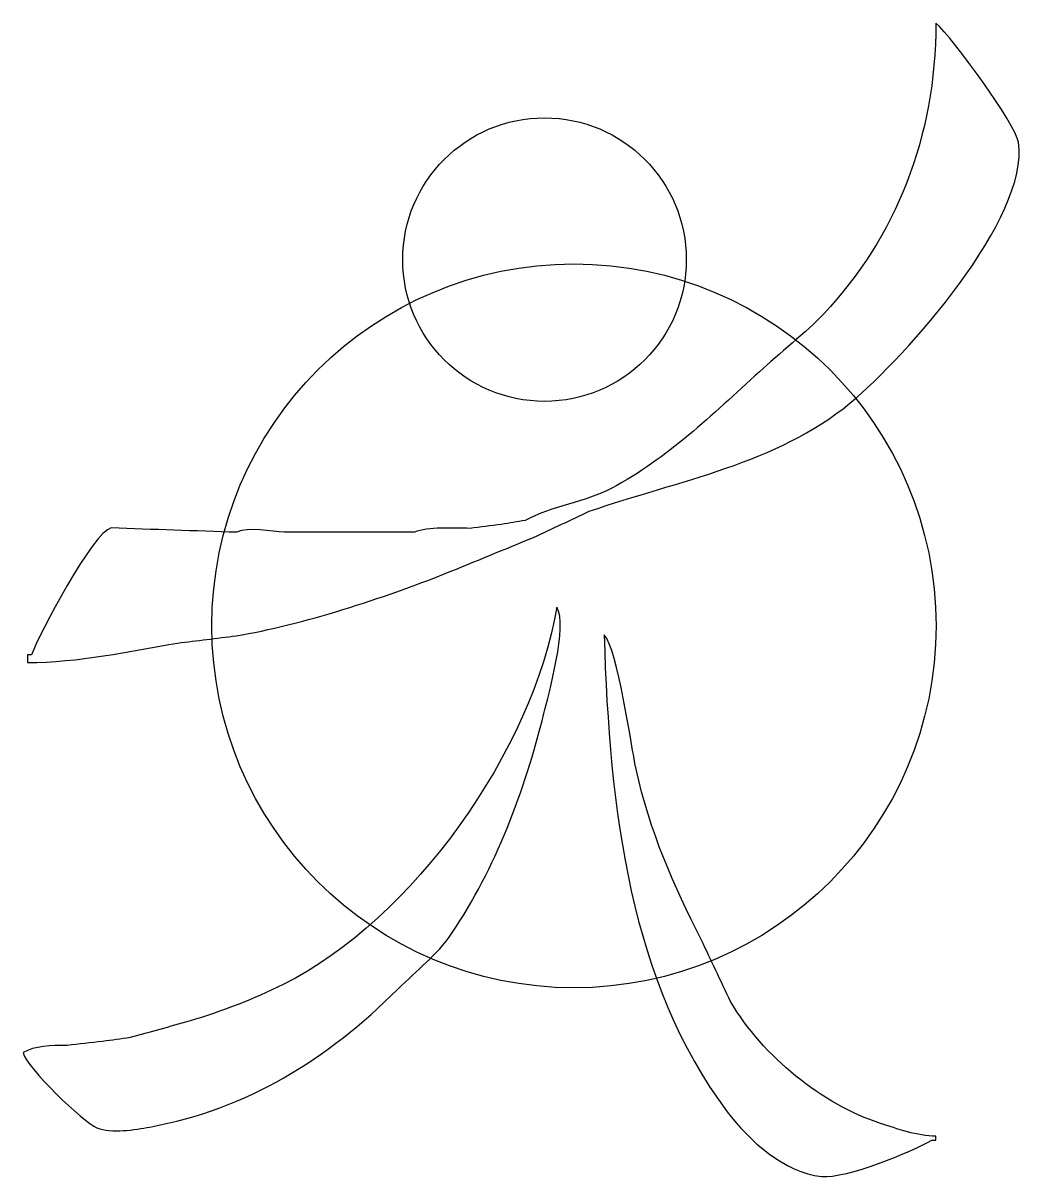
# Model space of a CAD drawing. Extents: x 12 to 206, y 27 to 250.
import ezdxf

# ---------------------------------------------------------------- set-up
doc = ezdxf.new("R2010")
doc.units = 0
doc.layers.add('LAYER_1', color=160, linetype='CONTINUOUS')

# ---------------------------------------------------------------- blocks, each defined once
blk = doc.blocks.new('AI9-BLK1')
at = {"layer": 'LAYER_1', "color": 7}
for centre, radius in [((4.52, 65.69), 27.41), ((10.21, -5.14), 69.99)]:
    blk.add_circle(centre, radius, dxfattribs=at)
for points, knots in [([(80.16, 111.42), (83.35, 108.6), (95.61, 91.86), (96.14, 88.4), (98.33, 73.8), (74.36, 46.9), (63.56, 37.93), (49.43, 26.27), (30.42, 22.95), (13.18, 17.03), (9.6, 15.34), (6.02, 13.65), (2.42, 11.98), (-3.28, 9.64), (-8.96, 7.3), (-14.66, 4.97), (-26.13, 0.39), (-42.52, -5.01), (-55.09, -7.06), (-58.86, -7.53), (-62.62, -8.01), (-66.39, -8.46), (-75.51, -10.06), (-85.74, -12.23), (-95.4, -12.23), (-95.4, -11.73), (-95.4, -11.23), (-95.4, -10.71), (-95.14, -10.71), (-94.87, -10.71), (-94.63, -10.71), (-93.3, -6.94), (-82.69, 13.1), (-79.23, 13.79), (-71.14, 13.5), (-63.03, 13.22), (-54.94, 12.96), (-52.8, 14.05), (-48.22, 13.05), (-45.78, 13), (-37.39, 12.98), (-28.99, 12.96), (-20.6, 12.96), (-18.02, 14.12), (-13.06, 13.72), (-9.91, 13.72), (-7.88, 13.98), (-5.83, 14.22), (-3.8, 14.48), (-2.28, 14.74), (-0.75, 14.98), (0.78, 15.25), (6.05, 18.13), (12.27, 18.7), (17.5, 21.47), (28.28, 27.22), (36.82, 35.62), (46.05, 43.99), (49.77, 47.4), (55.14, 51.67), (58.5, 55.22), (72.43, 70.06), (80.16, 89.38), (80.16, 111.42)], [0, 0, 0, 0, 1, 1, 1, 2, 2, 2, 3, 3, 3, 4, 4, 4, 5, 5, 5, 6, 6, 6, 7, 7, 7, 8, 8, 8, 9, 9, 9, 10, 10, 10, 11, 11, 11, 12, 12, 12, 13, 13, 13, 14, 14, 14, 15, 15, 15, 16, 16, 16, 17, 17, 17, 18, 18, 18, 19, 19, 19, 20, 20, 20, 21, 21, 21, 21]), ([(6.88, -1.55), (9.12, -4.93), (5.24, -18.6), (4.4, -22.08), (0.73, -37.02), (-4.97, -52.11), (-13.37, -64.57), (-16.33, -68.91), (-20.12, -71.65), (-23.82, -75.37), (-37.44, -88.97), (-52.92, -98.58), (-71.78, -102.06), (-74.6, -102.56), (-79.18, -103.35), (-81.99, -102.2), (-84.62, -101.11), (-95.64, -90.59), (-96.26, -87.65), (-94.13, -86.37), (-90.77, -86.27), (-87.77, -86.27), (-85.48, -86.01), (-83.19, -85.77), (-80.9, -85.51), (-79.11, -85.25), (-77.32, -85.01), (-75.55, -84.74), (-71.76, -83.7), (-67.94, -82.65), (-64.15, -81.57), (-57.81, -79.69), (-51.8, -77.37), (-45.98, -74.49), (-20.86, -61.92), (2.28, -29.12), (6.88, -1.55)], [0, 0, 0, 0, 1, 1, 1, 2, 2, 2, 3, 3, 3, 4, 4, 4, 5, 5, 5, 6, 6, 6, 7, 7, 7, 8, 8, 8, 9, 9, 9, 10, 10, 10, 11, 11, 11, 12, 12, 12, 12]), ([(16.04, -6.89), (18.74, -9.75), (21.15, -27.93), (22.22, -32.82), (24.8, -44.74), (29.52, -55.48), (34.81, -65.81), (36.7, -69.81), (38.61, -73.82), (40.49, -77.8), (46.74, -88.39), (58.19, -97.72), (69.49, -101.37), (72.6, -102.35), (76.6, -103.83), (80.16, -103.83), (80.16, -104.09), (80.16, -104.35), (80.16, -104.59), (79.89, -104.59), (79.66, -104.59), (79.39, -104.59), (75.46, -106.83), (62.89, -112.08), (58.07, -111.6), (50.87, -110.86), (44.07, -104.73), (39.85, -99.1), (21.07, -74.08), (17.09, -40.97), (16.04, -6.89)], [0, 0, 0, 0, 1, 1, 1, 2, 2, 2, 3, 3, 3, 4, 4, 4, 5, 5, 5, 6, 6, 6, 7, 7, 7, 8, 8, 8, 9, 9, 9, 10, 10, 10, 10])]:
    blk.add_open_spline(points, degree=3, knots=knots, dxfattribs=at)

msp = doc.modelspace()

# ---------------------------------------------------------------- block references
at = {"layer": 'LAYER_1', "color": 7}
msp.add_blockref('AI9-BLK1', (107.835623, 138.688864), dxfattribs=at)

doc.saveas('drawing.dxf')
